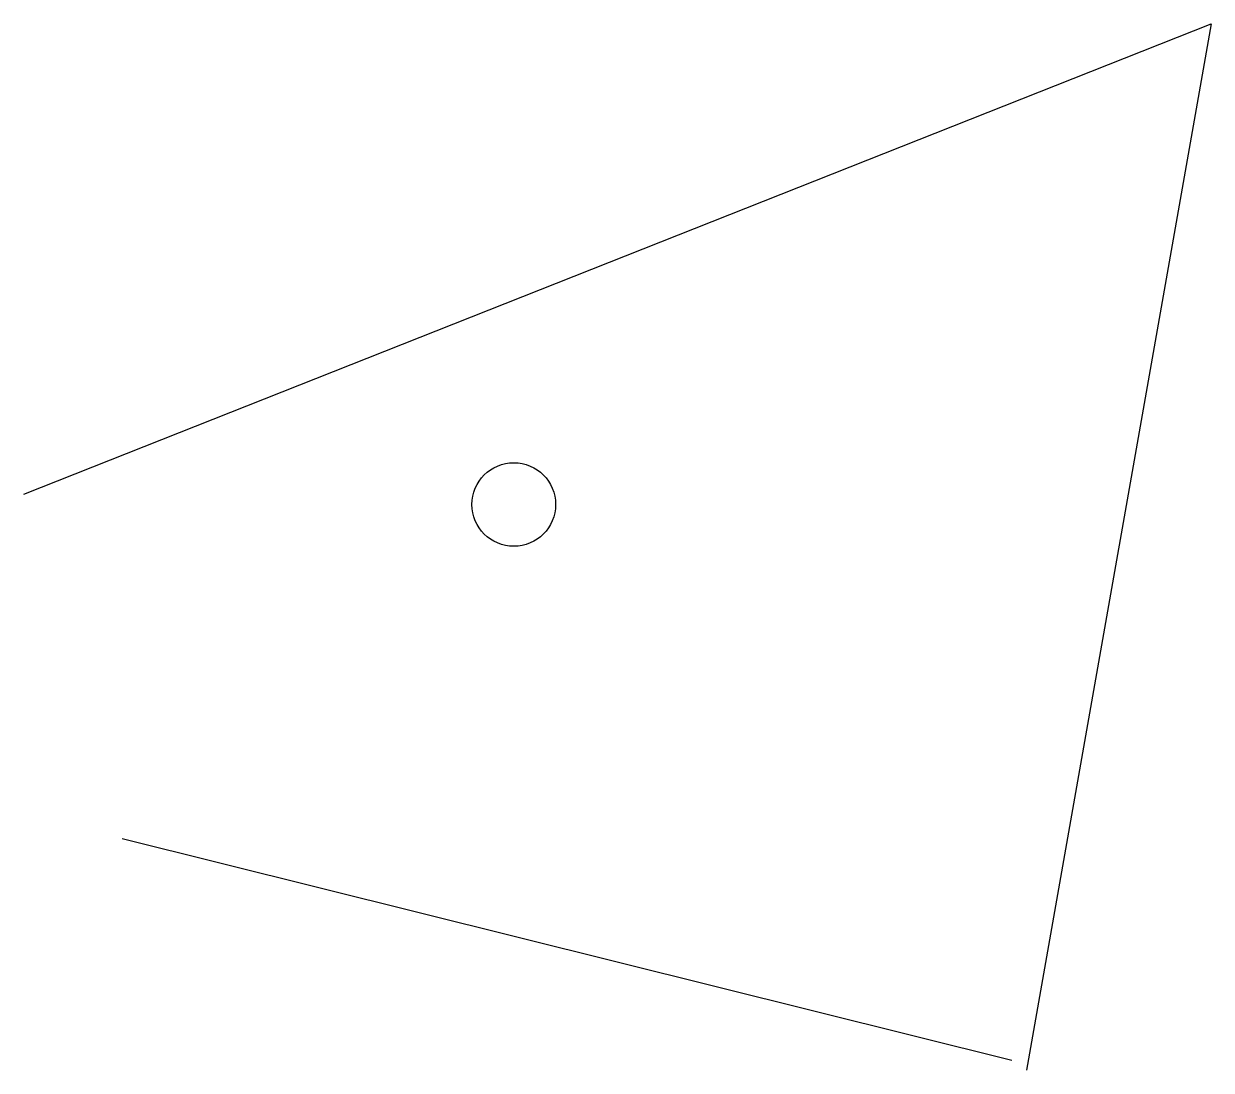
# Model space of a CAD drawing. Extents: x 102 to 584, y 140 to 565.
import ezdxf

# ---------------------------------------------------------------- set-up
doc = ezdxf.new("R2010")
doc.units = 0

msp = doc.modelspace()

# ---------------------------------------------------------------- linework, layer by layer
at = {"layer": 'layer-1', "color": 7}
for p, q in [((102, 374), (584, 565)), ((584, 565), (509, 140)), ((503, 144), (142, 234))]:
    msp.add_line(p, q, dxfattribs=at)
msp.add_circle((300.9, 369.76), 16.96, dxfattribs=at)

doc.saveas('drawing.dxf')
